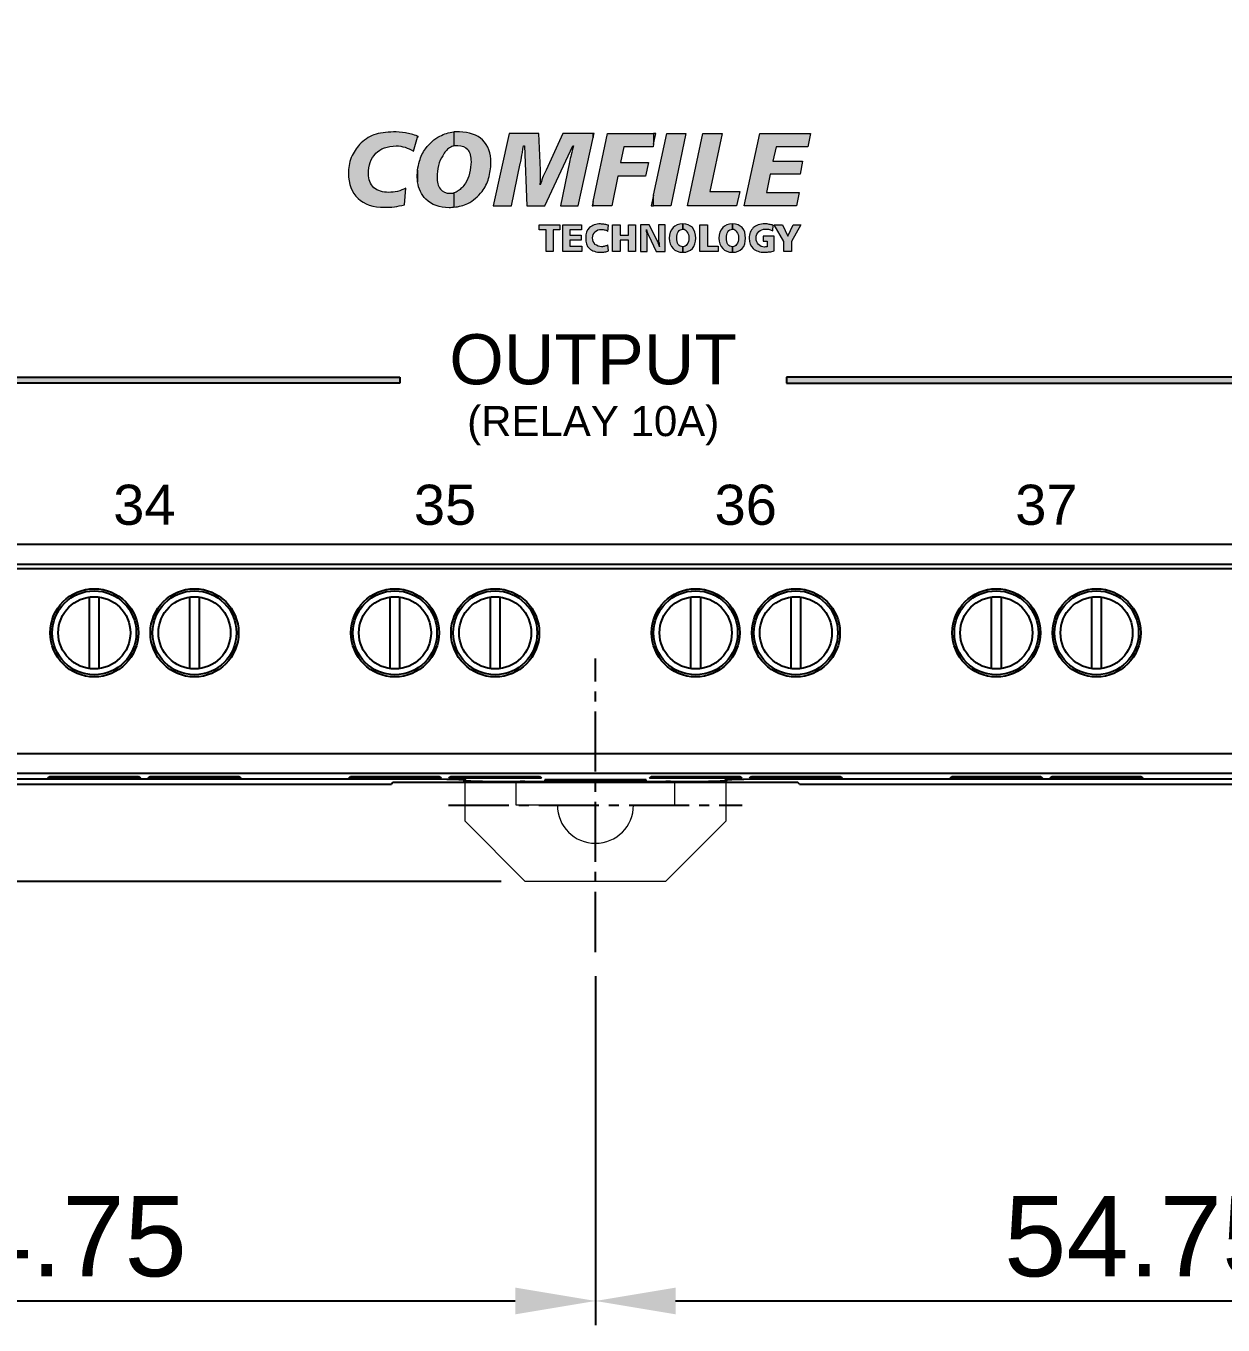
# Model space of a CAD drawing. Extents: x -197 to 433, y -280 to 31.
# Drawn here: x -14.7 to 45, y -117.7 to -52.9 of the extents above; entities that cross this region are included whole.
import ezdxf

# ---------------------------------------------------------------- set-up
doc = ezdxf.new("R2010")
doc.units = 0
doc.header["$LTSCALE"] = 4
doc.header["$PDMODE"] = 2
doc.header["$PDSIZE"] = 3
doc.linetypes.add('CENTER2', pattern=[1.125, 0.75, -0.125, 0.125, -0.125])
doc.layers.get('0').update_dxf_attribs({"linetype": 'CONTINUOUS'})
doc.layers.get('DEFPOINTS').update_dxf_attribs({"linetype": 'CONTINUOUS'})
doc.layers.add('1', color=1, linetype='CENTER2')
doc.layers.add('3', color=2, linetype='CONTINUOUS')
doc.styles.add('DIMENSION', font='arial.ttf')
doc.styles.get("Standard").update_dxf_attribs({"font": 'romans.shx', "bigfont": 'cadsg.shx'})
doc.styles.add('안보일때', font='arialbd.ttf', dxfattribs={"height": 8})
doc.dimstyles.new('STANDARD$0', dxfattribs={"dimtxt": 2, "dimasz": 1.8, "dimexe": 1, "dimexo": 1, "dimgap": 1, "dimtad": 1, "dimzin": 13, "dimdsep": 46, "dimtxsty": 'Standard', "dimcen": 0.09, "dimadec": 0, "dimazin": 0, "dimtp": 0.3, "dimtfac": 1, "dimtix": 1, "dimtmove": 2, "dimatfit": 3, "dimfxl": 1, "dimtolj": 1, "dimtzin": 13, "dimarcsym": 0})

# ---------------------------------------------------------------- blocks, each defined once
blk = doc.blocks.new('block 184')
h = blk.add_hatch(color=7)
h.dxf.hatch_style = 2
h.paths.add_polyline_path([(150.285, 123.046), (150.285, 123.578), (150.956, 126.66), (151.906, 126.66), (151.142, 123.046)])
h.paths.add_polyline_path([(150.285, 126.126), (150.401, 126.66), (150.285, 126.66)])
h.paths.add_polyline_path([(152.74, 126.66), (153.713, 126.66), (153.088, 123.764), (154.593, 123.764), (154.431, 123.046), (151.976, 123.046)])
h.paths.add_polyline_path([(155.589, 126.66), (158.114, 126.66), (157.976, 125.988), (156.4, 125.988), (156.238, 125.27), (157.72, 125.27), (157.605, 124.621), (156.099, 124.621), (155.914, 123.718), (157.558, 123.718), (157.42, 123.046), (154.801, 123.046)])
h.paths.add_polyline_path([(150.285, 126.66), (150.285, 126.126), (150.261, 125.988), (148.802, 125.988), (148.64, 125.2), (150.03, 125.2), (149.89, 124.529), (148.5, 124.529), (148.2, 123.046), (147.273, 123.046), (147.273, 123.254), (147.991, 126.66)])
h.paths.add_polyline_path([(150.285, 123.578), (150.168, 123.046), (150.285, 123.046)])
h.paths.add_polyline_path([(147.273, 126.451), (147.319, 126.66), (147.273, 126.66)])
edge = h.paths.add_edge_path()
edge.add_spline(control_points=[(147.273, 126.66), (147.273, 126.66), (147.273, 126.451), (147.273, 126.451), (147.273, 126.451), (146.532, 123.046), (146.532, 123.046), (146.532, 123.046), (145.651, 123.046), (145.651, 123.046), (145.651, 123.046), (146.091, 125.223), (146.091, 125.223), (146.115, 125.34), (146.138, 125.478), (146.184, 125.594), (146.208, 125.734), (146.255, 125.872), (146.3, 126.034), (146.3, 126.034), (146.255, 126.034), (146.255, 126.034), (146.255, 126.034), (144.864, 123.046), (144.864, 123.046), (144.864, 123.046), (143.961, 123.046), (143.961, 123.046), (143.961, 123.046), (143.845, 126.034), (143.845, 126.034), (143.845, 126.034), (143.798, 126.034), (143.798, 126.034), (143.753, 125.802), (143.729, 125.594), (143.705, 125.455), (143.66, 125.292), (143.66, 125.2), (143.636, 125.154), (143.636, 125.154), (143.196, 123.046), (143.196, 123.046), (143.196, 123.046), (142.293, 123.046), (142.293, 123.046), (142.293, 123.046), (143.08, 126.66), (143.08, 126.66), (143.08, 126.66), (144.563, 126.66), (144.563, 126.66), (144.563, 126.66), (144.656, 124.829), (144.656, 124.829), (144.656, 124.783), (144.656, 124.736), (144.656, 124.691), (144.656, 124.644), (144.656, 124.597), (144.656, 124.529), (144.656, 124.482), (144.656, 124.412), (144.656, 124.343), (144.656, 124.274), (144.632, 124.181), (144.632, 124.088), (144.679, 124.204), (144.702, 124.32), (144.748, 124.436), (144.794, 124.552), (144.864, 124.691), (144.933, 124.829), (144.933, 124.829), (145.768, 126.66), (145.768, 126.66), (145.768, 126.66), (147.273, 126.66), (147.273, 126.66), (147.273, 126.66), (147.273, 126.66), (147.273, 126.66)], knot_values=[0, 0, 0, 0, 1, 1, 1, 2, 2, 2, 3, 3, 3, 4, 4, 4, 5, 5, 5, 6, 6, 6, 7, 7, 7, 8, 8, 8, 9, 9, 9, 10, 10, 10, 11, 11, 11, 12, 12, 12, 13, 13, 13, 14, 14, 14, 15, 15, 15, 16, 16, 16, 17, 17, 17, 18, 18, 18, 19, 19, 19, 20, 20, 20, 21, 21, 21, 22, 22, 22, 23, 23, 23, 24, 24, 24, 25, 25, 25, 26, 26, 26, 27, 27, 27, 27], degree=3, periodic=0)
h.paths.add_polyline_path([(147.273, 123.254), (147.227, 123.046), (147.273, 123.046)])
edge = h.paths.add_edge_path()
edge.add_spline(control_points=[(140.323, 122.977), (140.323, 122.977), (140.323, 123.695), (140.323, 123.695), (140.416, 123.718), (140.486, 123.741), (140.532, 123.786), (140.671, 123.88), (140.787, 123.996), (140.903, 124.181), (140.995, 124.32), (141.065, 124.482), (141.111, 124.667), (141.158, 124.876), (141.181, 125.061), (141.181, 125.247), (141.181, 125.247), (141.181, 125.247), (141.181, 125.247), (141.181, 125.502), (141.134, 125.709), (141.019, 125.849), (140.903, 125.988), (140.741, 126.058), (140.532, 126.058), (140.462, 126.058), (140.394, 126.058), (140.323, 126.034), (140.323, 126.034), (140.323, 126.729), (140.323, 126.729), (140.416, 126.729), (140.509, 126.729), (140.602, 126.729), (141.089, 126.729), (141.482, 126.59), (141.76, 126.335), (142.038, 126.058), (142.177, 125.664), (142.177, 125.2), (142.177, 124.922), (142.13, 124.667), (142.061, 124.412), (141.991, 124.181), (141.876, 123.949), (141.737, 123.764), (141.528, 123.509), (141.297, 123.301), (141.019, 123.162), (140.81, 123.069), (140.579, 122.999), (140.323, 122.977)], knot_values=[0, 0, 0, 0, 1, 1, 1, 2, 2, 2, 3, 3, 3, 4, 4, 4, 5, 5, 5, 6, 6, 6, 7, 7, 7, 8, 8, 8, 9, 9, 9, 10, 10, 10, 11, 11, 11, 12, 12, 12, 13, 13, 13, 14, 14, 14, 15, 15, 15, 16, 16, 16, 17, 17, 17, 17], degree=3, periodic=0)
h.paths.add_polyline_path([(138.54, 126.52), (138.517, 126.474), (138.517, 126.52)])
edge = h.paths.add_edge_path()
edge.add_spline(control_points=[(140.323, 126.729), (140.069, 126.705), (139.838, 126.637), (139.629, 126.52), (139.351, 126.381), (139.119, 126.173), (138.91, 125.896), (138.772, 125.709), (138.68, 125.502), (138.609, 125.27), (138.563, 125.13), (138.54, 124.992), (138.517, 124.829), (138.517, 124.829), (138.517, 124.25), (138.517, 124.25), (138.563, 123.88), (138.703, 123.602), (138.934, 123.37), (139.212, 123.092), (139.606, 122.953), (140.092, 122.953), (140.185, 122.953), (140.254, 122.953), (140.323, 122.977), (140.323, 122.977), (140.323, 123.695), (140.323, 123.695), (140.277, 123.671), (140.208, 123.671), (140.138, 123.671), (139.93, 123.671), (139.768, 123.741), (139.652, 123.88), (139.536, 124.042), (139.49, 124.228), (139.49, 124.482), (139.49, 124.667), (139.513, 124.853), (139.56, 125.061), (139.606, 125.247), (139.675, 125.408), (139.768, 125.547), (139.861, 125.734), (139.976, 125.849), (140.115, 125.941), (140.185, 125.988), (140.254, 126.011), (140.323, 126.034), (140.323, 126.034), (140.323, 126.729), (140.323, 126.729)], knot_values=[0, 0, 0, 0, 1, 1, 1, 2, 2, 2, 3, 3, 3, 4, 4, 4, 5, 5, 5, 6, 6, 6, 7, 7, 7, 8, 8, 8, 9, 9, 9, 10, 10, 10, 11, 11, 11, 12, 12, 12, 13, 13, 13, 14, 14, 14, 15, 15, 15, 16, 16, 16, 17, 17, 17, 17], degree=3, periodic=0)
edge = h.paths.add_edge_path()
edge.add_spline(control_points=[(138.517, 126.474), (138.517, 126.474), (138.308, 125.779), (138.308, 125.779), (138.169, 125.872), (138.031, 125.918), (137.891, 125.964), (137.753, 126.011), (137.613, 126.034), (137.451, 126.034), (137.012, 126.034), (136.664, 125.896), (136.432, 125.664), (136.177, 125.408), (136.061, 125.061), (136.061, 124.644), (136.061, 124.343), (136.155, 124.135), (136.339, 123.949), (136.525, 123.786), (136.779, 123.718), (137.081, 123.718), (137.22, 123.718), (137.359, 123.718), (137.521, 123.764), (137.66, 123.81), (137.798, 123.856), (137.938, 123.926), (137.938, 123.926), (137.869, 123.092), (137.869, 123.092), (137.683, 123.046), (137.521, 123.023), (137.359, 122.999), (137.173, 122.977), (137.035, 122.977), (136.872, 122.977), (136.293, 122.977), (135.853, 123.115), (135.552, 123.416), (135.228, 123.718), (135.066, 124.135), (135.066, 124.667), (135.066, 124.922), (135.112, 125.2), (135.204, 125.455), (135.32, 125.709), (135.46, 125.918), (135.621, 126.104), (135.83, 126.335), (136.085, 126.474), (136.339, 126.59), (136.617, 126.683), (136.942, 126.729), (137.312, 126.729), (137.498, 126.729), (137.706, 126.729), (137.915, 126.683), (138.1, 126.66), (138.308, 126.59), (138.517, 126.52), (138.517, 126.52), (138.517, 126.474), (138.517, 126.474), (138.517, 126.474), (138.517, 126.474), (138.517, 126.474)], knot_values=[0, 0, 0, 0, 1, 1, 1, 2, 2, 2, 3, 3, 3, 4, 4, 4, 5, 5, 5, 6, 6, 6, 7, 7, 7, 8, 8, 8, 9, 9, 9, 10, 10, 10, 11, 11, 11, 12, 12, 12, 13, 13, 13, 14, 14, 14, 15, 15, 15, 16, 16, 16, 17, 17, 17, 18, 18, 18, 19, 19, 19, 20, 20, 20, 21, 21, 21, 22, 22, 22, 22], degree=3, periodic=0)
edge = h.paths.add_edge_path()
edge.add_spline(control_points=[(138.517, 124.829), (138.517, 124.736), (138.494, 124.621), (138.494, 124.529), (138.494, 124.436), (138.517, 124.32), (138.517, 124.25), (138.517, 124.25), (138.517, 124.829), (138.517, 124.829)], knot_values=[0, 0, 0, 0, 1, 1, 1, 2, 2, 2, 3, 3, 3, 3], degree=3, periodic=0)
h = blk.add_hatch(color=7)
h.dxf.hatch_style = 2
edge = h.paths.add_edge_path()
edge.add_spline(control_points=[(154.223, 120.729), (154.223, 120.729), (154.223, 121.007), (154.223, 121.007), (154.223, 121.007), (154.223, 121.007), (154.223, 121.007), (154.315, 121.007), (154.384, 121.031), (154.431, 121.123), (154.501, 121.193), (154.524, 121.309), (154.524, 121.448), (154.524, 121.563), (154.501, 121.679), (154.431, 121.748), (154.384, 121.842), (154.315, 121.887), (154.223, 121.887), (154.223, 121.887), (154.223, 121.887), (154.223, 121.887), (154.223, 121.887), (154.223, 122.142), (154.223, 122.142), (154.223, 122.142), (154.223, 122.142), (154.223, 122.142), (154.431, 122.142), (154.593, 122.074), (154.71, 121.957), (154.825, 121.818), (154.872, 121.656), (154.872, 121.425), (154.872, 121.216), (154.825, 121.054), (154.71, 120.915), (154.593, 120.799), (154.431, 120.729), (154.223, 120.729), (154.223, 120.729), (154.223, 120.729), (154.223, 120.729), (154.223, 120.729), (154.223, 120.729), (154.223, 120.729)], knot_values=[0, 0, 0, 0, 1, 1, 1, 2, 2, 2, 3, 3, 3, 4, 4, 4, 5, 5, 5, 6, 6, 6, 7, 7, 7, 8, 8, 8, 9, 9, 9, 10, 10, 10, 11, 11, 11, 12, 12, 12, 13, 13, 13, 14, 14, 14, 15, 15, 15, 15], degree=3, periodic=0)
edge = h.paths.add_edge_path()
edge.add_spline(control_points=[(156.262, 122.074), (156.262, 122.074), (156.238, 121.795), (156.238, 121.795), (156.192, 121.818), (156.122, 121.842), (156.076, 121.865), (156.006, 121.887), (155.936, 121.887), (155.89, 121.887), (155.728, 121.887), (155.612, 121.842), (155.543, 121.772), (155.45, 121.679), (155.404, 121.586), (155.404, 121.425), (155.404, 121.309), (155.45, 121.193), (155.52, 121.123), (155.612, 121.031), (155.705, 120.984), (155.821, 120.984), (155.868, 120.984), (155.89, 121.007), (155.914, 121.007), (155.936, 121.007), (155.936, 121.007), (155.96, 121.007), (155.96, 121.007), (155.96, 121.285), (155.96, 121.285), (155.96, 121.285), (155.751, 121.285), (155.751, 121.285), (155.751, 121.285), (155.751, 121.54), (155.751, 121.54), (155.751, 121.54), (156.307, 121.54), (156.307, 121.54), (156.307, 121.54), (156.307, 120.799), (156.307, 120.799), (156.238, 120.775), (156.145, 120.753), (156.076, 120.753), (156.006, 120.753), (155.936, 120.729), (155.845, 120.729), (155.589, 120.729), (155.38, 120.799), (155.265, 120.915), (155.126, 121.031), (155.056, 121.193), (155.056, 121.425), (155.056, 121.656), (155.126, 121.818), (155.265, 121.957), (155.404, 122.074), (155.589, 122.142), (155.845, 122.142), (155.914, 122.142), (155.983, 122.142), (156.052, 122.119), (156.122, 122.119), (156.192, 122.097), (156.262, 122.074), (156.262, 122.074), (156.262, 122.074), (156.262, 122.074), (156.262, 122.074), (156.262, 122.074), (156.262, 122.074)], knot_values=[0, 0, 0, 0, 1, 1, 1, 2, 2, 2, 3, 3, 3, 4, 4, 4, 5, 5, 5, 6, 6, 6, 7, 7, 7, 8, 8, 8, 9, 9, 9, 10, 10, 10, 11, 11, 11, 12, 12, 12, 13, 13, 13, 14, 14, 14, 15, 15, 15, 16, 16, 16, 17, 17, 17, 18, 18, 18, 19, 19, 19, 20, 20, 20, 21, 21, 21, 22, 22, 22, 23, 23, 23, 24, 24, 24, 24], degree=3, periodic=0)
h.paths.add_polyline_path([(156.307, 122.097), (156.724, 122.097), (156.979, 121.54), (157.257, 122.097), (157.627, 122.097), (157.164, 121.263), (157.164, 120.775), (156.794, 120.775), (156.794, 121.263)])
edge = h.paths.add_edge_path()
edge.add_spline(control_points=[(154.223, 122.142), (154.223, 122.142), (154.223, 121.887), (154.223, 121.887), (154.13, 121.865), (154.061, 121.842), (153.991, 121.748), (153.945, 121.679), (153.921, 121.563), (153.921, 121.448), (153.921, 121.309), (153.945, 121.193), (153.991, 121.123), (154.061, 121.031), (154.13, 121.007), (154.223, 121.007), (154.223, 121.007), (154.223, 120.729), (154.223, 120.729), (154.014, 120.729), (153.852, 120.799), (153.736, 120.915), (153.62, 121.054), (153.551, 121.216), (153.551, 121.425), (153.551, 121.656), (153.62, 121.818), (153.736, 121.957), (153.852, 122.074), (154.014, 122.142), (154.223, 122.142), (154.223, 122.142), (154.223, 122.142), (154.223, 122.142)], knot_values=[0, 0, 0, 0, 1, 1, 1, 2, 2, 2, 3, 3, 3, 4, 4, 4, 5, 5, 5, 6, 6, 6, 7, 7, 7, 8, 8, 8, 9, 9, 9, 10, 10, 10, 11, 11, 11, 11], degree=3, periodic=0)
edge = h.paths.add_edge_path()
edge.add_spline(control_points=[(151.744, 120.729), (151.744, 120.729), (151.744, 121.007), (151.744, 121.007), (151.744, 121.007), (151.744, 121.007), (151.744, 121.007), (151.837, 121.007), (151.906, 121.031), (151.953, 121.123), (152.022, 121.193), (152.046, 121.309), (152.046, 121.448), (152.046, 121.563), (152.022, 121.679), (151.953, 121.748), (151.906, 121.842), (151.837, 121.887), (151.744, 121.887), (151.744, 121.887), (151.744, 121.887), (151.744, 121.887), (151.744, 121.887), (151.744, 122.142), (151.744, 122.142), (151.744, 122.142), (151.744, 122.142), (151.744, 122.142), (151.953, 122.142), (152.114, 122.074), (152.231, 121.957), (152.346, 121.818), (152.393, 121.656), (152.393, 121.425), (152.393, 121.216), (152.346, 121.054), (152.231, 120.915), (152.114, 120.799), (151.953, 120.729), (151.744, 120.729), (151.744, 120.729), (151.744, 120.729), (151.744, 120.729), (151.744, 120.729), (151.744, 120.729), (151.744, 120.729)], knot_values=[0, 0, 0, 0, 1, 1, 1, 2, 2, 2, 3, 3, 3, 4, 4, 4, 5, 5, 5, 6, 6, 6, 7, 7, 7, 8, 8, 8, 9, 9, 9, 10, 10, 10, 11, 11, 11, 12, 12, 12, 13, 13, 13, 14, 14, 14, 15, 15, 15, 15], degree=3, periodic=0)
h.paths.add_polyline_path([(152.601, 122.097), (152.972, 122.097), (152.972, 121.031), (153.505, 121.031), (153.505, 120.775), (152.601, 120.775)])
h.paths.add_polyline_path([(144.587, 122.097), (145.605, 122.097), (145.605, 121.842), (145.281, 121.842), (145.281, 120.775), (144.933, 120.775), (144.933, 121.842), (144.587, 121.842)])
edge = h.paths.add_edge_path()
edge.add_spline(control_points=[(151.744, 122.142), (151.744, 122.142), (151.744, 121.887), (151.744, 121.887), (151.651, 121.865), (151.582, 121.842), (151.512, 121.748), (151.466, 121.679), (151.443, 121.563), (151.443, 121.448), (151.443, 121.309), (151.466, 121.193), (151.512, 121.123), (151.582, 121.031), (151.651, 121.007), (151.744, 121.007), (151.744, 121.007), (151.744, 120.729), (151.744, 120.729), (151.535, 120.729), (151.374, 120.799), (151.258, 120.915), (151.142, 121.054), (151.073, 121.216), (151.073, 121.425), (151.073, 121.656), (151.142, 121.818), (151.258, 121.957), (151.374, 122.074), (151.535, 122.142), (151.744, 122.142), (151.744, 122.142), (151.744, 122.142), (151.744, 122.142)], knot_values=[0, 0, 0, 0, 1, 1, 1, 2, 2, 2, 3, 3, 3, 4, 4, 4, 5, 5, 5, 6, 6, 6, 7, 7, 7, 8, 8, 8, 9, 9, 9, 10, 10, 10, 11, 11, 11, 11], degree=3, periodic=0)
h.paths.add_polyline_path([(145.768, 122.097), (146.694, 122.097), (146.694, 121.842), (146.115, 121.842), (146.115, 121.586), (146.671, 121.586), (146.671, 121.332), (146.115, 121.332), (146.115, 121.031), (146.717, 121.031), (146.717, 120.775), (145.768, 120.775)])
edge = h.paths.add_edge_path()
edge.add_spline(control_points=[(148.038, 122.074), (148.038, 122.074), (148.014, 121.772), (148.014, 121.772), (147.968, 121.818), (147.922, 121.842), (147.852, 121.842), (147.805, 121.865), (147.76, 121.865), (147.69, 121.865), (147.551, 121.865), (147.458, 121.842), (147.365, 121.748), (147.296, 121.679), (147.25, 121.563), (147.25, 121.448), (147.25, 121.309), (147.296, 121.216), (147.365, 121.123), (147.458, 121.054), (147.575, 121.007), (147.69, 121.007), (147.76, 121.007), (147.805, 121.007), (147.852, 121.031), (147.922, 121.054), (147.968, 121.054), (148.014, 121.099), (148.014, 121.099), (148.038, 120.799), (148.038, 120.799), (147.991, 120.775), (147.922, 120.753), (147.852, 120.753), (147.783, 120.729), (147.736, 120.729), (147.667, 120.729), (147.412, 120.729), (147.227, 120.799), (147.088, 120.915), (146.949, 121.054), (146.902, 121.216), (146.902, 121.448), (146.902, 121.656), (146.949, 121.818), (147.088, 121.957), (147.227, 122.074), (147.412, 122.142), (147.643, 122.142), (147.714, 122.142), (147.783, 122.119), (147.852, 122.119), (147.922, 122.097), (147.991, 122.097), (148.038, 122.074), (148.038, 122.074), (148.038, 122.074), (148.038, 122.074), (148.038, 122.074), (148.038, 122.074), (148.038, 122.074)], knot_values=[0, 0, 0, 0, 1, 1, 1, 2, 2, 2, 3, 3, 3, 4, 4, 4, 5, 5, 5, 6, 6, 6, 7, 7, 7, 8, 8, 8, 9, 9, 9, 10, 10, 10, 11, 11, 11, 12, 12, 12, 13, 13, 13, 14, 14, 14, 15, 15, 15, 16, 16, 16, 17, 17, 17, 18, 18, 18, 19, 19, 19, 20, 20, 20, 20], degree=3, periodic=0)
h.paths.add_polyline_path([(148.246, 122.097), (148.616, 122.097), (148.616, 121.586), (149.034, 121.586), (149.034, 122.097), (149.382, 122.097), (149.382, 120.775), (149.034, 120.775), (149.034, 121.332), (148.616, 121.332), (148.616, 120.775), (148.246, 120.775)])
edge = h.paths.add_edge_path()
edge.add_spline(control_points=[(149.636, 122.097), (149.636, 122.097), (150.076, 122.097), (150.076, 122.097), (150.076, 122.097), (150.47, 121.309), (150.47, 121.309), (150.493, 121.285), (150.493, 121.239), (150.516, 121.193), (150.539, 121.146), (150.562, 121.077), (150.586, 121.007), (150.562, 121.077), (150.562, 121.146), (150.562, 121.193), (150.539, 121.239), (150.539, 121.309), (150.539, 121.355), (150.539, 121.355), (150.539, 122.097), (150.539, 122.097), (150.539, 122.097), (150.864, 122.097), (150.864, 122.097), (150.864, 122.097), (150.864, 120.775), (150.864, 120.775), (150.864, 120.775), (150.424, 120.775), (150.424, 120.775), (150.424, 120.775), (150.03, 121.586), (150.03, 121.586), (150.006, 121.633), (149.983, 121.679), (149.961, 121.725), (149.961, 121.772), (149.938, 121.818), (149.938, 121.865), (149.938, 121.795), (149.938, 121.725), (149.961, 121.656), (149.961, 121.586), (149.961, 121.517), (149.961, 121.471), (149.961, 121.471), (149.961, 120.775), (149.961, 120.775), (149.961, 120.775), (149.636, 120.775), (149.636, 120.775), (149.636, 120.775), (149.636, 122.097), (149.636, 122.097)], knot_values=[0, 0, 0, 0, 1, 1, 1, 2, 2, 2, 3, 3, 3, 4, 4, 4, 5, 5, 5, 6, 6, 6, 7, 7, 7, 8, 8, 8, 9, 9, 9, 10, 10, 10, 11, 11, 11, 12, 12, 12, 13, 13, 13, 14, 14, 14, 15, 15, 15, 16, 16, 16, 17, 17, 17, 18, 18, 18, 18], degree=3, periodic=0)
at = {"lineweight": 0}
for points in [[(138.54, 126.52), (138.517, 126.474), (138.517, 126.52), (138.54, 126.52), (138.54, 126.52)], [(150.285, 126.66), (150.285, 126.126), (150.261, 125.988), (148.802, 125.988), (148.64, 125.2), (150.03, 125.2), (149.89, 124.529), (148.5, 124.529), (148.2, 123.046), (147.273, 123.046), (147.273, 123.254), (147.991, 126.66), (150.285, 126.66), (150.285, 126.66)], [(147.273, 126.451), (147.319, 126.66), (147.273, 126.66), (147.273, 126.451)], [(150.285, 123.046), (150.285, 123.578), (150.956, 126.66), (151.906, 126.66), (151.142, 123.046), (150.285, 123.046), (150.285, 123.046)], [(150.285, 126.126), (150.401, 126.66), (150.285, 126.66), (150.285, 126.126), (150.285, 126.126)], [(152.74, 126.66), (153.713, 126.66), (153.088, 123.764), (154.593, 123.764), (154.431, 123.046), (151.976, 123.046), (152.74, 126.66), (152.74, 126.66)], [(155.589, 126.66), (158.114, 126.66), (157.976, 125.988), (156.4, 125.988), (156.238, 125.27), (157.72, 125.27), (157.605, 124.621), (156.099, 124.621), (155.914, 123.718), (157.558, 123.718), (157.42, 123.046), (154.801, 123.046), (155.589, 126.66)], [(147.273, 123.254), (147.227, 123.046), (147.273, 123.046), (147.273, 123.254), (147.273, 123.254)], [(150.285, 123.578), (150.168, 123.046), (150.285, 123.046), (150.285, 123.578), (150.285, 123.578)], [(144.587, 122.097), (145.605, 122.097), (145.605, 121.842), (145.281, 121.842), (145.281, 120.775), (144.933, 120.775), (144.933, 121.842), (144.587, 121.842), (144.587, 122.097), (144.587, 122.097)], [(145.768, 122.097), (146.694, 122.097), (146.694, 121.842), (146.115, 121.842), (146.115, 121.586), (146.671, 121.586), (146.671, 121.332), (146.115, 121.332), (146.115, 121.031), (146.717, 121.031), (146.717, 120.775), (145.768, 120.775), (145.768, 122.097), (145.768, 122.097)], [(148.246, 122.097), (148.616, 122.097), (148.616, 121.586), (149.034, 121.586), (149.034, 122.097), (149.382, 122.097), (149.382, 120.775), (149.034, 120.775), (149.034, 121.332), (148.616, 121.332), (148.616, 120.775), (148.246, 120.775), (148.246, 122.097), (148.246, 122.097)], [(152.601, 122.097), (152.972, 122.097), (152.972, 121.031), (153.505, 121.031), (153.505, 120.775), (152.601, 120.775), (152.601, 122.097)], [(156.307, 122.097), (156.724, 122.097), (156.979, 121.54), (157.257, 122.097), (157.627, 122.097), (157.164, 121.263), (157.164, 120.775), (156.794, 120.775), (156.794, 121.263), (156.307, 122.097)]]:
    blk.add_lwpolyline(points, dxfattribs=at)
for points, knots in [([(138.517, 126.474), (138.517, 126.474), (138.308, 125.779), (138.308, 125.779), (138.169, 125.872), (138.031, 125.918), (137.891, 125.964), (137.753, 126.011), (137.613, 126.034), (137.451, 126.034), (137.012, 126.034), (136.664, 125.896), (136.432, 125.664), (136.177, 125.408), (136.061, 125.061), (136.061, 124.644), (136.061, 124.343), (136.155, 124.135), (136.339, 123.949), (136.525, 123.786), (136.779, 123.718), (137.081, 123.718), (137.22, 123.718), (137.359, 123.718), (137.521, 123.764), (137.66, 123.81), (137.798, 123.856), (137.938, 123.926), (137.938, 123.926), (137.869, 123.092), (137.869, 123.092), (137.683, 123.046), (137.521, 123.023), (137.359, 122.999), (137.173, 122.977), (137.035, 122.977), (136.872, 122.977), (136.293, 122.977), (135.853, 123.115), (135.552, 123.416), (135.228, 123.718), (135.066, 124.135), (135.066, 124.667), (135.066, 124.922), (135.112, 125.2), (135.204, 125.455), (135.32, 125.709), (135.46, 125.918), (135.621, 126.104), (135.83, 126.335), (136.085, 126.474), (136.339, 126.59), (136.617, 126.683), (136.942, 126.729), (137.312, 126.729), (137.498, 126.729), (137.706, 126.729), (137.915, 126.683), (138.1, 126.66), (138.308, 126.59), (138.517, 126.52), (138.517, 126.52), (138.517, 126.474), (138.517, 126.474), (138.517, 126.474), (138.517, 126.474), (138.517, 126.474)], [0, 0, 0, 0, 1, 1, 1, 2, 2, 2, 3, 3, 3, 4, 4, 4, 5, 5, 5, 6, 6, 6, 7, 7, 7, 8, 8, 8, 9, 9, 9, 10, 10, 10, 11, 11, 11, 12, 12, 12, 13, 13, 13, 14, 14, 14, 15, 15, 15, 16, 16, 16, 17, 17, 17, 18, 18, 18, 19, 19, 19, 20, 20, 20, 21, 21, 21, 22, 22, 22, 22]), ([(140.323, 126.729), (140.069, 126.705), (139.838, 126.637), (139.629, 126.52), (139.351, 126.381), (139.119, 126.173), (138.91, 125.896), (138.772, 125.709), (138.68, 125.502), (138.609, 125.27), (138.563, 125.13), (138.54, 124.992), (138.517, 124.829), (138.517, 124.829), (138.517, 124.25), (138.517, 124.25), (138.563, 123.88), (138.703, 123.602), (138.934, 123.37), (139.212, 123.092), (139.606, 122.953), (140.092, 122.953), (140.185, 122.953), (140.254, 122.953), (140.323, 122.977), (140.323, 122.977), (140.323, 123.695), (140.323, 123.695), (140.277, 123.671), (140.208, 123.671), (140.138, 123.671), (139.93, 123.671), (139.768, 123.741), (139.652, 123.88), (139.536, 124.042), (139.49, 124.228), (139.49, 124.482), (139.49, 124.667), (139.513, 124.853), (139.56, 125.061), (139.606, 125.247), (139.675, 125.408), (139.768, 125.547), (139.861, 125.734), (139.976, 125.849), (140.115, 125.941), (140.185, 125.988), (140.254, 126.011), (140.323, 126.034), (140.323, 126.034), (140.323, 126.729), (140.323, 126.729)], [0, 0, 0, 0, 1, 1, 1, 2, 2, 2, 3, 3, 3, 4, 4, 4, 5, 5, 5, 6, 6, 6, 7, 7, 7, 8, 8, 8, 9, 9, 9, 10, 10, 10, 11, 11, 11, 12, 12, 12, 13, 13, 13, 14, 14, 14, 15, 15, 15, 16, 16, 16, 17, 17, 17, 17]), ([(140.323, 122.977), (140.323, 122.977), (140.323, 123.695), (140.323, 123.695), (140.416, 123.718), (140.486, 123.741), (140.532, 123.786), (140.671, 123.88), (140.787, 123.996), (140.903, 124.181), (140.995, 124.32), (141.065, 124.482), (141.111, 124.667), (141.158, 124.876), (141.181, 125.061), (141.181, 125.247), (141.181, 125.247), (141.181, 125.247), (141.181, 125.247), (141.181, 125.502), (141.134, 125.709), (141.019, 125.849), (140.903, 125.988), (140.741, 126.058), (140.532, 126.058), (140.462, 126.058), (140.394, 126.058), (140.323, 126.034), (140.323, 126.034), (140.323, 126.729), (140.323, 126.729), (140.416, 126.729), (140.509, 126.729), (140.602, 126.729), (141.089, 126.729), (141.482, 126.59), (141.76, 126.335), (142.038, 126.058), (142.177, 125.664), (142.177, 125.2), (142.177, 124.922), (142.13, 124.667), (142.061, 124.412), (141.991, 124.181), (141.876, 123.949), (141.737, 123.764), (141.528, 123.509), (141.297, 123.301), (141.019, 123.162), (140.81, 123.069), (140.579, 122.999), (140.323, 122.977)], [0, 0, 0, 0, 1, 1, 1, 2, 2, 2, 3, 3, 3, 4, 4, 4, 5, 5, 5, 6, 6, 6, 7, 7, 7, 8, 8, 8, 9, 9, 9, 10, 10, 10, 11, 11, 11, 12, 12, 12, 13, 13, 13, 14, 14, 14, 15, 15, 15, 16, 16, 16, 17, 17, 17, 17]), ([(147.273, 126.66), (147.273, 126.66), (147.273, 126.451), (147.273, 126.451), (147.273, 126.451), (146.532, 123.046), (146.532, 123.046), (146.532, 123.046), (145.651, 123.046), (145.651, 123.046), (145.651, 123.046), (146.091, 125.223), (146.091, 125.223), (146.115, 125.34), (146.138, 125.478), (146.184, 125.594), (146.208, 125.734), (146.255, 125.872), (146.3, 126.034), (146.3, 126.034), (146.255, 126.034), (146.255, 126.034), (146.255, 126.034), (144.864, 123.046), (144.864, 123.046), (144.864, 123.046), (143.961, 123.046), (143.961, 123.046), (143.961, 123.046), (143.845, 126.034), (143.845, 126.034), (143.845, 126.034), (143.798, 126.034), (143.798, 126.034), (143.753, 125.802), (143.729, 125.594), (143.705, 125.455), (143.66, 125.292), (143.66, 125.2), (143.636, 125.154), (143.636, 125.154), (143.196, 123.046), (143.196, 123.046), (143.196, 123.046), (142.293, 123.046), (142.293, 123.046), (142.293, 123.046), (143.08, 126.66), (143.08, 126.66), (143.08, 126.66), (144.563, 126.66), (144.563, 126.66), (144.563, 126.66), (144.656, 124.829), (144.656, 124.829), (144.656, 124.783), (144.656, 124.736), (144.656, 124.691), (144.656, 124.644), (144.656, 124.597), (144.656, 124.529), (144.656, 124.482), (144.656, 124.412), (144.656, 124.343), (144.656, 124.274), (144.632, 124.181), (144.632, 124.088), (144.679, 124.204), (144.702, 124.32), (144.748, 124.436), (144.794, 124.552), (144.864, 124.691), (144.933, 124.829), (144.933, 124.829), (145.768, 126.66), (145.768, 126.66), (145.768, 126.66), (147.273, 126.66), (147.273, 126.66), (147.273, 126.66), (147.273, 126.66), (147.273, 126.66)], [0, 0, 0, 0, 1, 1, 1, 2, 2, 2, 3, 3, 3, 4, 4, 4, 5, 5, 5, 6, 6, 6, 7, 7, 7, 8, 8, 8, 9, 9, 9, 10, 10, 10, 11, 11, 11, 12, 12, 12, 13, 13, 13, 14, 14, 14, 15, 15, 15, 16, 16, 16, 17, 17, 17, 18, 18, 18, 19, 19, 19, 20, 20, 20, 21, 21, 21, 22, 22, 22, 23, 23, 23, 24, 24, 24, 25, 25, 25, 26, 26, 26, 27, 27, 27, 27]), ([(138.517, 124.829), (138.517, 124.736), (138.494, 124.621), (138.494, 124.529), (138.494, 124.436), (138.517, 124.32), (138.517, 124.25), (138.517, 124.25), (138.517, 124.829), (138.517, 124.829)], [0, 0, 0, 0, 1, 1, 1, 2, 2, 2, 3, 3, 3, 3]), ([(148.038, 122.074), (148.038, 122.074), (148.014, 121.772), (148.014, 121.772), (147.968, 121.818), (147.922, 121.842), (147.852, 121.842), (147.805, 121.865), (147.76, 121.865), (147.69, 121.865), (147.551, 121.865), (147.458, 121.842), (147.365, 121.748), (147.296, 121.679), (147.25, 121.563), (147.25, 121.448), (147.25, 121.309), (147.296, 121.216), (147.365, 121.123), (147.458, 121.054), (147.575, 121.007), (147.69, 121.007), (147.76, 121.007), (147.805, 121.007), (147.852, 121.031), (147.922, 121.054), (147.968, 121.054), (148.014, 121.099), (148.014, 121.099), (148.038, 120.799), (148.038, 120.799), (147.991, 120.775), (147.922, 120.753), (147.852, 120.753), (147.783, 120.729), (147.736, 120.729), (147.667, 120.729), (147.412, 120.729), (147.227, 120.799), (147.088, 120.915), (146.949, 121.054), (146.902, 121.216), (146.902, 121.448), (146.902, 121.656), (146.949, 121.818), (147.088, 121.957), (147.227, 122.074), (147.412, 122.142), (147.643, 122.142), (147.714, 122.142), (147.783, 122.119), (147.852, 122.119), (147.922, 122.097), (147.991, 122.097), (148.038, 122.074), (148.038, 122.074), (148.038, 122.074), (148.038, 122.074), (148.038, 122.074), (148.038, 122.074), (148.038, 122.074)], [0, 0, 0, 0, 1, 1, 1, 2, 2, 2, 3, 3, 3, 4, 4, 4, 5, 5, 5, 6, 6, 6, 7, 7, 7, 8, 8, 8, 9, 9, 9, 10, 10, 10, 11, 11, 11, 12, 12, 12, 13, 13, 13, 14, 14, 14, 15, 15, 15, 16, 16, 16, 17, 17, 17, 18, 18, 18, 19, 19, 19, 20, 20, 20, 20]), ([(149.636, 122.097), (149.636, 122.097), (150.076, 122.097), (150.076, 122.097), (150.076, 122.097), (150.47, 121.309), (150.47, 121.309), (150.493, 121.285), (150.493, 121.239), (150.516, 121.193), (150.539, 121.146), (150.562, 121.077), (150.586, 121.007), (150.562, 121.077), (150.562, 121.146), (150.562, 121.193), (150.539, 121.239), (150.539, 121.309), (150.539, 121.355), (150.539, 121.355), (150.539, 122.097), (150.539, 122.097), (150.539, 122.097), (150.864, 122.097), (150.864, 122.097), (150.864, 122.097), (150.864, 120.775), (150.864, 120.775), (150.864, 120.775), (150.424, 120.775), (150.424, 120.775), (150.424, 120.775), (150.03, 121.586), (150.03, 121.586), (150.006, 121.633), (149.983, 121.679), (149.961, 121.725), (149.961, 121.772), (149.938, 121.818), (149.938, 121.865), (149.938, 121.795), (149.938, 121.725), (149.961, 121.656), (149.961, 121.586), (149.961, 121.517), (149.961, 121.471), (149.961, 121.471), (149.961, 120.775), (149.961, 120.775), (149.961, 120.775), (149.636, 120.775), (149.636, 120.775), (149.636, 120.775), (149.636, 122.097), (149.636, 122.097)], [0, 0, 0, 0, 1, 1, 1, 2, 2, 2, 3, 3, 3, 4, 4, 4, 5, 5, 5, 6, 6, 6, 7, 7, 7, 8, 8, 8, 9, 9, 9, 10, 10, 10, 11, 11, 11, 12, 12, 12, 13, 13, 13, 14, 14, 14, 15, 15, 15, 16, 16, 16, 17, 17, 17, 18, 18, 18, 18]), ([(151.744, 122.142), (151.744, 122.142), (151.744, 121.887), (151.744, 121.887), (151.651, 121.865), (151.582, 121.842), (151.512, 121.748), (151.466, 121.679), (151.443, 121.563), (151.443, 121.448), (151.443, 121.309), (151.466, 121.193), (151.512, 121.123), (151.582, 121.031), (151.651, 121.007), (151.744, 121.007), (151.744, 121.007), (151.744, 120.729), (151.744, 120.729), (151.535, 120.729), (151.374, 120.799), (151.258, 120.915), (151.142, 121.054), (151.073, 121.216), (151.073, 121.425), (151.073, 121.656), (151.142, 121.818), (151.258, 121.957), (151.374, 122.074), (151.535, 122.142), (151.744, 122.142), (151.744, 122.142), (151.744, 122.142), (151.744, 122.142)], [0, 0, 0, 0, 1, 1, 1, 2, 2, 2, 3, 3, 3, 4, 4, 4, 5, 5, 5, 6, 6, 6, 7, 7, 7, 8, 8, 8, 9, 9, 9, 10, 10, 10, 11, 11, 11, 11]), ([(151.744, 120.729), (151.744, 120.729), (151.744, 121.007), (151.744, 121.007), (151.744, 121.007), (151.744, 121.007), (151.744, 121.007), (151.837, 121.007), (151.906, 121.031), (151.953, 121.123), (152.022, 121.193), (152.046, 121.309), (152.046, 121.448), (152.046, 121.563), (152.022, 121.679), (151.953, 121.748), (151.906, 121.842), (151.837, 121.887), (151.744, 121.887), (151.744, 121.887), (151.744, 121.887), (151.744, 121.887), (151.744, 121.887), (151.744, 122.142), (151.744, 122.142), (151.744, 122.142), (151.744, 122.142), (151.744, 122.142), (151.953, 122.142), (152.114, 122.074), (152.231, 121.957), (152.346, 121.818), (152.393, 121.656), (152.393, 121.425), (152.393, 121.216), (152.346, 121.054), (152.231, 120.915), (152.114, 120.799), (151.953, 120.729), (151.744, 120.729), (151.744, 120.729), (151.744, 120.729), (151.744, 120.729), (151.744, 120.729), (151.744, 120.729), (151.744, 120.729)], [0, 0, 0, 0, 1, 1, 1, 2, 2, 2, 3, 3, 3, 4, 4, 4, 5, 5, 5, 6, 6, 6, 7, 7, 7, 8, 8, 8, 9, 9, 9, 10, 10, 10, 11, 11, 11, 12, 12, 12, 13, 13, 13, 14, 14, 14, 15, 15, 15, 15]), ([(154.223, 122.142), (154.223, 122.142), (154.223, 121.887), (154.223, 121.887), (154.13, 121.865), (154.061, 121.842), (153.991, 121.748), (153.945, 121.679), (153.921, 121.563), (153.921, 121.448), (153.921, 121.309), (153.945, 121.193), (153.991, 121.123), (154.061, 121.031), (154.13, 121.007), (154.223, 121.007), (154.223, 121.007), (154.223, 120.729), (154.223, 120.729), (154.014, 120.729), (153.852, 120.799), (153.736, 120.915), (153.62, 121.054), (153.551, 121.216), (153.551, 121.425), (153.551, 121.656), (153.62, 121.818), (153.736, 121.957), (153.852, 122.074), (154.014, 122.142), (154.223, 122.142), (154.223, 122.142), (154.223, 122.142), (154.223, 122.142)], [0, 0, 0, 0, 1, 1, 1, 2, 2, 2, 3, 3, 3, 4, 4, 4, 5, 5, 5, 6, 6, 6, 7, 7, 7, 8, 8, 8, 9, 9, 9, 10, 10, 10, 11, 11, 11, 11]), ([(154.223, 120.729), (154.223, 120.729), (154.223, 121.007), (154.223, 121.007), (154.223, 121.007), (154.223, 121.007), (154.223, 121.007), (154.315, 121.007), (154.384, 121.031), (154.431, 121.123), (154.501, 121.193), (154.524, 121.309), (154.524, 121.448), (154.524, 121.563), (154.501, 121.679), (154.431, 121.748), (154.384, 121.842), (154.315, 121.887), (154.223, 121.887), (154.223, 121.887), (154.223, 121.887), (154.223, 121.887), (154.223, 121.887), (154.223, 122.142), (154.223, 122.142), (154.223, 122.142), (154.223, 122.142), (154.223, 122.142), (154.431, 122.142), (154.593, 122.074), (154.71, 121.957), (154.825, 121.818), (154.872, 121.656), (154.872, 121.425), (154.872, 121.216), (154.825, 121.054), (154.71, 120.915), (154.593, 120.799), (154.431, 120.729), (154.223, 120.729), (154.223, 120.729), (154.223, 120.729), (154.223, 120.729), (154.223, 120.729), (154.223, 120.729), (154.223, 120.729)], [0, 0, 0, 0, 1, 1, 1, 2, 2, 2, 3, 3, 3, 4, 4, 4, 5, 5, 5, 6, 6, 6, 7, 7, 7, 8, 8, 8, 9, 9, 9, 10, 10, 10, 11, 11, 11, 12, 12, 12, 13, 13, 13, 14, 14, 14, 15, 15, 15, 15]), ([(156.262, 122.074), (156.262, 122.074), (156.238, 121.795), (156.238, 121.795), (156.192, 121.818), (156.122, 121.842), (156.076, 121.865), (156.006, 121.887), (155.936, 121.887), (155.89, 121.887), (155.728, 121.887), (155.612, 121.842), (155.543, 121.772), (155.45, 121.679), (155.404, 121.586), (155.404, 121.425), (155.404, 121.309), (155.45, 121.193), (155.52, 121.123), (155.612, 121.031), (155.705, 120.984), (155.821, 120.984), (155.868, 120.984), (155.89, 121.007), (155.914, 121.007), (155.936, 121.007), (155.936, 121.007), (155.96, 121.007), (155.96, 121.007), (155.96, 121.285), (155.96, 121.285), (155.96, 121.285), (155.751, 121.285), (155.751, 121.285), (155.751, 121.285), (155.751, 121.54), (155.751, 121.54), (155.751, 121.54), (156.307, 121.54), (156.307, 121.54), (156.307, 121.54), (156.307, 120.799), (156.307, 120.799), (156.238, 120.775), (156.145, 120.753), (156.076, 120.753), (156.006, 120.753), (155.936, 120.729), (155.845, 120.729), (155.589, 120.729), (155.38, 120.799), (155.265, 120.915), (155.126, 121.031), (155.056, 121.193), (155.056, 121.425), (155.056, 121.656), (155.126, 121.818), (155.265, 121.957), (155.404, 122.074), (155.589, 122.142), (155.845, 122.142), (155.914, 122.142), (155.983, 122.142), (156.052, 122.119), (156.122, 122.119), (156.192, 122.097), (156.262, 122.074), (156.262, 122.074), (156.262, 122.074), (156.262, 122.074), (156.262, 122.074), (156.262, 122.074), (156.262, 122.074)], [0, 0, 0, 0, 1, 1, 1, 2, 2, 2, 3, 3, 3, 4, 4, 4, 5, 5, 5, 6, 6, 6, 7, 7, 7, 8, 8, 8, 9, 9, 9, 10, 10, 10, 11, 11, 11, 12, 12, 12, 13, 13, 13, 14, 14, 14, 15, 15, 15, 16, 16, 16, 17, 17, 17, 18, 18, 18, 19, 19, 19, 20, 20, 20, 21, 21, 21, 22, 22, 22, 23, 23, 23, 24, 24, 24, 24])]:
    blk.add_open_spline(points, degree=3, knots=knots, dxfattribs=at)
blk = doc.blocks.new('*D552')
at = {"layer": '3', "color": 2, "lineweight": -2, "transparency": 16777216}
for p, q in [((13.693, -100.321), (13.693, -117.726)), ((-41.057, -104.272), (-41.057, -117.726)), ((-37.057, -116.526), (9.693, -116.526))]:
    blk.add_line(p, q, dxfattribs=at)
at = {"layer": '3', "color": 2, "transparency": 16777216}
for points in [[(-37.057, -115.859), (-37.057, -117.192), (-41.057, -116.526)], [(9.693, -115.859), (9.693, -117.192), (13.693, -116.526)]]:
    blk.add_solid(points, dxfattribs=at)
at = {"layer": 'DEFPOINTS', "color": 0, "transparency": 16777216}
for p in [(13.693, -99.121), (-41.057, -103.072), (13.693, -116.526)]:
    blk.add_point(p, dxfattribs=at)
at = {"layer": '3', "color": 3, "transparency": 16777216, "insert": (-13.682, -113.326), "char_height": 4, "attachment_point": 5, "style": 'DIMENSION'}
blk.add_mtext('\\A1;54.75', dxfattribs=at)
blk = doc.blocks.new('*D553')
at = {"layer": '3', "color": 2, "lineweight": -2, "transparency": 16777216}
for p, q in [((13.693, -100.321), (13.693, -117.726)), ((68.443, -104.272), (68.443, -117.726)), ((17.693, -116.526), (64.443, -116.526))]:
    blk.add_line(p, q, dxfattribs=at)
at = {"layer": '3', "color": 2, "transparency": 16777216}
for points in [[(17.693, -115.859), (17.693, -117.192), (13.693, -116.526)], [(64.443, -115.859), (64.443, -117.192), (68.443, -116.526)]]:
    blk.add_solid(points, dxfattribs=at)
at = {"layer": 'DEFPOINTS', "color": 0, "transparency": 16777216}
for p in [(13.693, -99.121), (68.443, -103.072), (68.443, -116.526)]:
    blk.add_point(p, dxfattribs=at)
at = {"layer": '3', "color": 3, "transparency": 16777216, "insert": (41.068, -113.326), "char_height": 4, "attachment_point": 5, "style": 'DIMENSION'}
blk.add_mtext('\\A1;54.75', dxfattribs=at)
blk = doc.blocks.new('*D569')
at = {"layer": '3', "color": 2, "lineweight": -2, "transparency": 16777216}
for p, q in [((-50.509, -0.245), (-58.951, -0.245)), ((-57.751, -91.596), (-57.751, -4.245)), ((8.993, -95.596), (-58.951, -95.596))]:
    blk.add_line(p, q, dxfattribs=at)
at = {"layer": '3', "color": 2, "transparency": 16777216}
for points in [[(-58.418, -4.245), (-57.085, -4.245), (-57.751, -0.245)], [(-58.418, -91.596), (-57.085, -91.596), (-57.751, -95.596)]]:
    blk.add_solid(points, dxfattribs=at)
at = {"layer": 'DEFPOINTS', "color": 0, "transparency": 16777216}
for p in [(-57.751, -0.245), (-49.309, -0.245), (10.193, -95.596)]:
    blk.add_point(p, dxfattribs=at)
at = {"layer": '3', "color": 3, "transparency": 16777216, "insert": (-60.951, -47.92), "char_height": 4, "attachment_point": 5, "rotation": 90, "style": 'DIMENSION'}
blk.add_mtext('\\A1;95.35', dxfattribs=at)

msp = doc.modelspace()

# ---------------------------------------------------------------- hatches: boundary and pattern name
h = msp.add_hatch(color=256)
h.dxf.hatch_style = 1
h.paths.add_polyline_path([(-4.707, -19.256), (-32.407, -19.256), (-32.407, -16.299), (-32.707, -16.299), (-32.707, -19.556), (-4.707, -19.556)])
h.paths.add_polyline_path([(42.593, -16.299), (42.293, -16.299), (42.293, -19.256), (14.593, -19.256), (14.593, -19.556), (42.593, -19.556)])
h.paths.add_polyline_path([(3.932, -70.436), (-39.068, -70.436), (-39.068, -74.693), (-38.768, -74.693), (-38.768, -70.736), (3.932, -70.736)])
h.paths.add_polyline_path([(66.232, -70.436), (23.232, -70.436), (23.232, -70.736), (65.932, -70.736), (65.932, -74.693), (66.232, -74.693)])

# ---------------------------------------------------------------- linework, layer by layer
for p, q in [((-39.068, -70.436), (3.932, -70.436)), ((3.932, -70.436), (3.932, -70.736)), ((66.232, -70.436), (23.232, -70.436)), ((23.232, -70.436), (23.232, -70.736)), ((3.932, -70.736), (-38.768, -70.736)), ((23.232, -70.736), (65.932, -70.736)), ((-48.542, -78.781), (75.928, -78.781)), ((-48.757, -79.996), (76.143, -79.996)), ((75.928, -79.781), (-48.542, -79.781)), ((-11.557, -81.414), (-11.557, -84.979)), ((-11.057, -84.979), (-11.057, -81.414)), ((-6.557, -81.414), (-6.557, -84.979)), ((-6.057, -84.979), (-6.057, -81.414)), ((3.443, -81.414), (3.443, -84.979)), ((3.943, -84.979), (3.943, -81.414)), ((8.443, -81.414), (8.443, -84.979)), ((8.943, -84.979), (8.943, -81.414)), ((18.443, -81.414), (18.443, -84.979)), ((18.943, -84.979), (18.943, -81.414)), ((23.443, -81.414), (23.443, -84.979)), ((23.943, -84.979), (23.943, -81.414)), ((33.443, -81.414), (33.443, -84.979)), ((33.943, -84.979), (33.943, -81.414)), ((38.443, -81.414), (38.443, -84.979)), ((38.943, -84.979), (38.943, -81.414)), ((-48.774, -89.213), (76.16, -89.213)), ((76.16, -90.213), (-48.774, -90.213)), ((4.319, -90.496), (-45.225, -90.496)), ((4.519, -90.496), (-45.109, -90.496)), ((-13.617, -90.455), (-13.52, -90.359)), ((-8.998, -90.455), (-13.617, -90.455)), ((-13.52, -90.359), (-9.095, -90.359)), ((-9.095, -90.359), (-8.998, -90.455)), ((-8.617, -90.455), (-8.52, -90.359)), ((-3.998, -90.455), (-8.617, -90.455)), ((-8.52, -90.359), (-4.095, -90.359)), ((-4.095, -90.359), (-3.998, -90.455)), ((1.383, -90.455), (1.48, -90.359)), ((6.002, -90.455), (1.383, -90.455)), ((1.48, -90.359), (5.905, -90.359)), ((3.593, -90.671), (3.516, -90.747)), ((23.793, -90.671), (3.593, -90.671)), ((5.905, -90.359), (6.002, -90.455)), ((6.383, -90.455), (6.48, -90.359)), ((11.002, -90.455), (6.383, -90.455)), ((6.48, -90.359), (10.905, -90.359)), ((7.118, -90.531), (7.118, -90.544)), ((7.118, -90.544), (7.145, -90.57)), ((7.145, -90.57), (7.145, -90.532)), ((7.218, -90.542), (7.246, -90.57)), ((9.944, -90.617), (9.944, -90.618)), ((10.175, -90.618), (9.944, -90.618)), ((9.946, -90.617), (17.439, -90.617)), ((10.175, -90.618), (10.175, -90.617)), ((10.175, -90.618), (10.193, -90.636)), ((10.193, -90.636), (10.193, -90.617)), ((10.193, -90.636), (17.193, -90.636)), ((10.905, -90.359), (11.002, -90.455)), ((16.223, -90.524), (11.162, -90.524)), ((11.162, -90.524), (11.162, -90.568)), ((11.162, -90.568), (16.224, -90.568)), ((16.224, -90.568), (16.223, -90.524)), ((16.383, -90.455), (16.48, -90.359)), ((21.002, -90.455), (16.383, -90.455)), ((16.48, -90.359), (20.905, -90.359)), ((17.193, -90.636), (17.193, -90.617)), ((17.193, -90.636), (17.21, -90.618)), ((17.21, -90.618), (17.21, -90.617)), ((17.441, -90.618), (17.21, -90.618)), ((17.441, -90.618), (17.441, -90.617)), ((20.139, -90.57), (20.167, -90.542)), ((20.241, -90.532), (20.241, -90.57)), ((20.241, -90.57), (20.267, -90.544)), ((20.267, -90.544), (20.267, -90.531)), ((20.905, -90.359), (21.002, -90.455)), ((21.383, -90.455), (21.48, -90.359)), ((26.002, -90.455), (21.383, -90.455)), ((21.48, -90.359), (25.905, -90.359)), ((72.495, -90.496), (22.866, -90.496)), ((72.61, -90.496), (23.066, -90.496)), ((23.869, -90.747), (23.793, -90.671)), ((25.905, -90.359), (26.002, -90.455)), ((31.383, -90.455), (31.48, -90.359)), ((36.002, -90.455), (31.383, -90.455)), ((31.48, -90.359), (35.905, -90.359)), ((35.905, -90.359), (36.002, -90.455)), ((36.383, -90.455), (36.48, -90.359)), ((41.002, -90.455), (36.383, -90.455)), ((36.48, -90.359), (40.905, -90.359)), ((40.905, -90.359), (41.002, -90.455)), ((-35.881, -90.747), (3.516, -90.747)), ((23.869, -90.747), (63.266, -90.747))]:
    msp.add_line(p, q)
at = {"color": 7, "linetype": 'Continuous', "lineweight": 15}
for p, q in [((7.193, -92.596), (7.193, -90.671)), ((9.743, -91.796), (9.743, -90.671)), ((17.643, -90.671), (17.643, -91.796)), ((20.193, -90.671), (20.193, -92.596)), ((11.793, -91.796), (9.743, -91.796)), ((17.643, -91.796), (15.593, -91.796)), ((7.193, -92.596), (10.193, -95.596)), ((17.193, -95.596), (20.193, -92.596)), ((17.193, -95.596), (10.193, -95.596))]:
    msp.add_line(p, q, dxfattribs=at)
for centre, radius in [((-11.307, -83.196), 2.2), ((-6.307, -83.196), 2.2), ((3.693, -83.196), 2.2), ((8.693, -83.196), 2.2), ((18.693, -83.196), 2.2), ((23.693, -83.196), 2.2), ((33.693, -83.196), 2.2), ((38.693, -83.196), 2.2), ((-11.307, -83.196), 2.095), ((-11.307, -83.196), 1.8), ((-6.307, -83.196), 2.095), ((-6.307, -83.196), 1.8), ((3.693, -83.196), 2.095), ((3.693, -83.196), 1.8), ((8.693, -83.196), 2.095), ((8.693, -83.196), 1.8), ((18.693, -83.196), 2.095), ((18.693, -83.196), 1.8), ((23.693, -83.196), 2.095), ((23.693, -83.196), 1.8), ((33.693, -83.196), 2.095), ((33.693, -83.196), 1.8), ((38.693, -83.196), 2.095), ((38.693, -83.196), 1.8)]:
    msp.add_circle(centre, radius)
msp.add_arc((13.693, -91.796), 1.9, 180, 0, dxfattribs=at)
for centre, major_axis, start_param, end_param in [((4.319, -90.545), (2.8, 0), 0.017453, 1.570796), ((4.519, -90.543), (2.7, 0), 0.017453, 1.570796), ((9.944, -90.569), (2.8, 0), 3.159046, 4.712389), ((9.946, -90.569), (2.7, 0), 3.159046, 4.712389), ((17.439, -90.569), (2.7, 0), 4.712389, 6.265732), ((17.441, -90.569), (2.8, 0), 4.712389, 6.265732), ((22.866, -90.543), (2.7, 0), 1.570796, 3.124139), ((23.066, -90.545), (2.8, 0), 1.570796, 3.124139)]:
    msp.add_ellipse(centre, major_axis=major_axis, ratio=0.017455, start_param=start_param, end_param=end_param)
at = {"layer": '1'}
for p, q in [((13.693, -99.121), (13.693, -84.472)), ((6.368, -91.796), (21.017, -91.796))]:
    msp.add_line(p, q, dxfattribs=at)

# ---------------------------------------------------------------- block references
msp.add_blockref('block 184', (-133.695, -184.942))

# ---------------------------------------------------------------- texts
at = {"attachment_point": 8, "style": '안보일때'}
for s, insert, char_height, width in [('{\\fArial|b0|i0|c0|p34;OUTPUT}', (13.582, -70.836), 2.5, 36.89165), ('{\\fArial|b0|i0|c0|p34;(RELAY 10A)}', (13.582, -73.836), 1.5, 36.89165), ('{\\fArial|b0|i0|c0|p34;34}', (-8.808, -77.836), 2, 9.81394), ('{\\fArial|b0|i0|c0|p34;35}', (6.192, -77.836), 2, 9.81394), ('{\\fArial|b0|i0|c0|p34;36}', (21.192, -77.836), 2, 9.81394), ('{\\fArial|b0|i0|c0|p34;37}', (36.192, -77.836), 2, 9.81394)]:
    msp.add_mtext(s, dxfattribs=dict(at, insert=insert, char_height=char_height, width=width))

# ---------------------------------------------------------------- dimensions: what is measured, and where the dimension line sits
at = {"layer": '3'}
dim = msp.add_linear_dim(base=(-57.751, -0.245), p1=(10.193, -95.596), p2=(-49.309, -0.245), angle=90, dimstyle='STANDARD$0', override={"dimtxt": 4, "dimasz": 4, "dimexe": 1.2, "dimexo": 1.2, "dimgap": 1.2, "dimzin": 8, "dimtxsty": 'DIMENSION', "dimcen": 0, "dimclrd": 2, "dimclre": 2, "dimclrt": 3, "dimatfit": 0, "dimtzin": 8}, dxfattribs=at)
dim.commit()
dim.dimension.update_dxf_attribs({"geometry": '*D569', "text_midpoint": (-60.951, -47.92)})
for base, p1, p2, picture, middle in [((13.693, -116.526), (-41.057, -103.072), (13.693, -99.121), '*D552', (-13.682, -113.326)), ((68.443, -116.526), (13.693, -99.121), (68.443, -103.072), '*D553', (41.068, -113.326))]:
    dim = msp.add_linear_dim(base=base, p1=p1, p2=p2, dimstyle='STANDARD$0', override={"dimtxt": 4, "dimasz": 4, "dimexe": 1.2, "dimexo": 1.2, "dimgap": 1.2, "dimzin": 8, "dimtxsty": 'DIMENSION', "dimcen": 0, "dimclrd": 2, "dimclre": 2, "dimclrt": 3, "dimtmove": 0, "dimatfit": 0, "dimtzin": 8}, dxfattribs=at)
    dim.commit()
    dim.dimension.update_dxf_attribs({"geometry": picture, "text_midpoint": middle})

doc.saveas('drawing.dxf')
